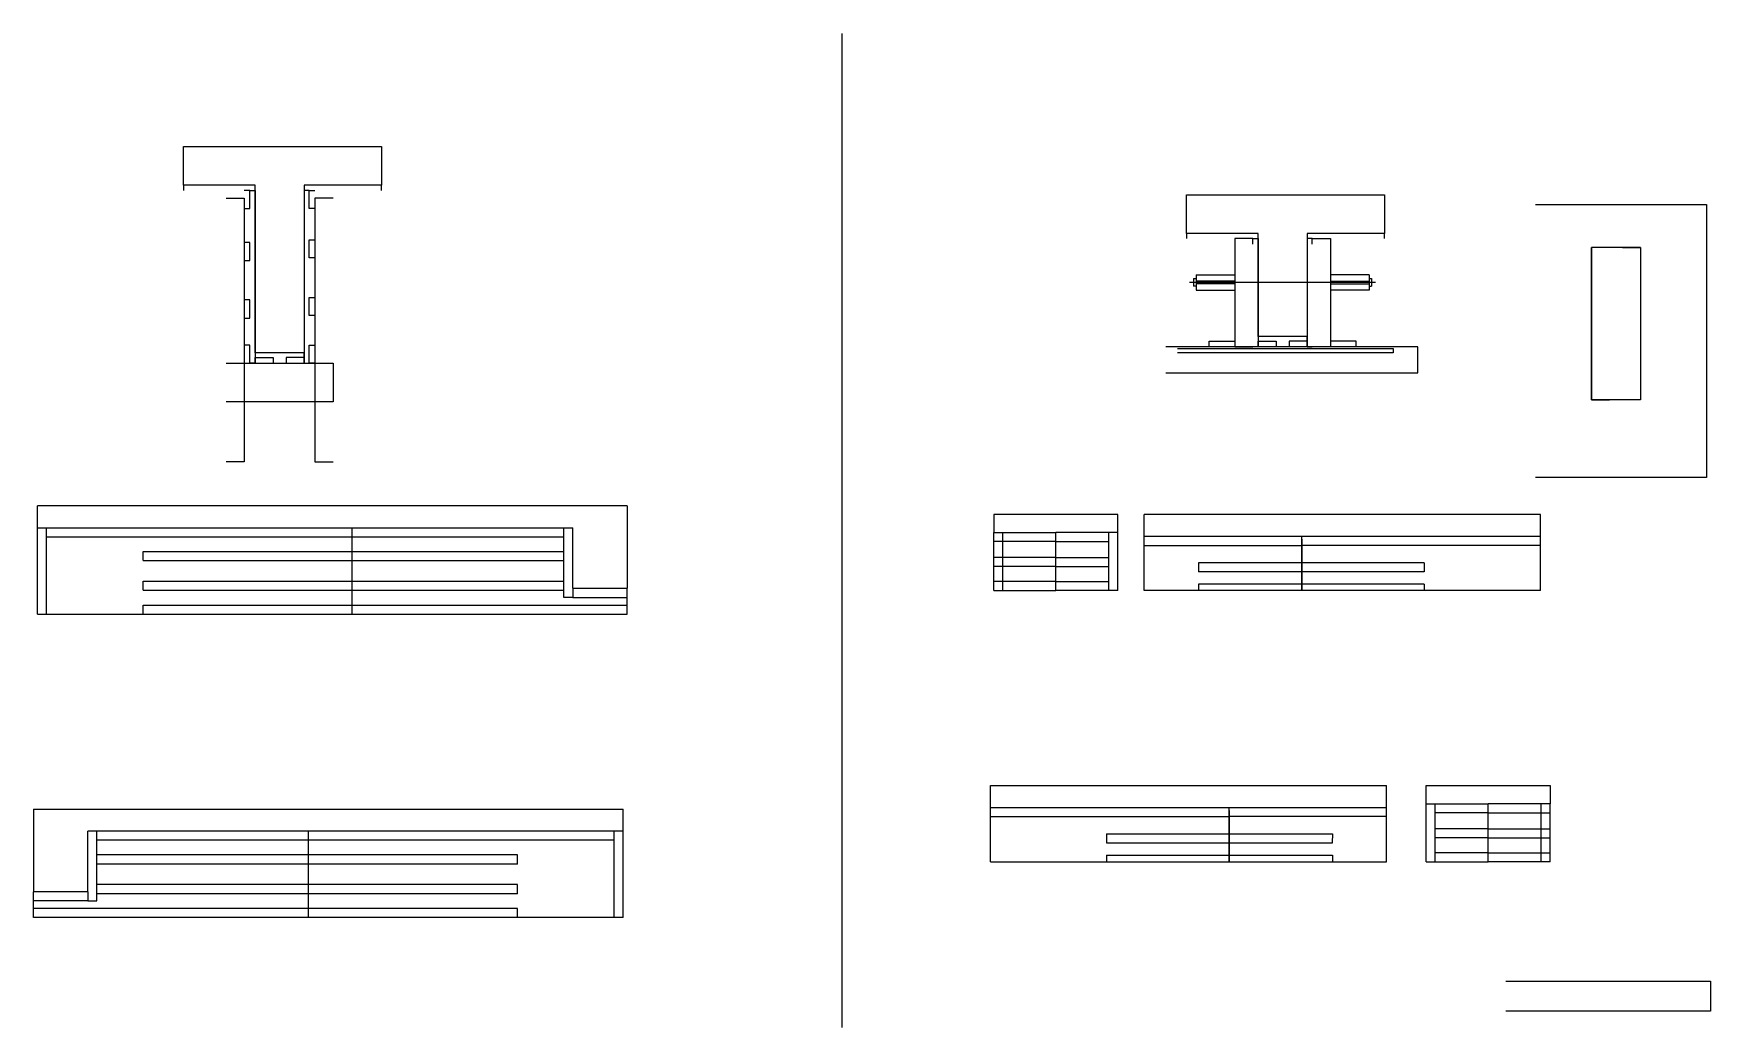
# Model space of a CAD drawing. Header units: metres. Extents: x 8206 to 9506, y 6301 to 7072.
import ezdxf

# ---------------------------------------------------------------- set-up
doc = ezdxf.new("R2010")
doc.units = ezdxf.units.M
for name, color, linetype in [('barrote', 7, 'Continuous'), ('CONCRETO', 7, 'Continuous'), ('COTA', 7, 'Continuous'), ('Cotas', 7, 'Continuous'), ('Madeira', 7, 'Continuous'), ('Painéis', 7, 'Continuous'), ('SARR_2.2x7', 7, 'Continuous'), ('SARR_3.5x7', 7, 'Continuous'), ('SCO-___-LAJ', 7, 'Continuous'), ('TENSOR', 7, 'Continuous'), ('Texto Seção', 7, 'Continuous')]:
    doc.layers.add(name, color=color, linetype=linetype)

msp = doc.modelspace()

# ---------------------------------------------------------------- linework, layer by layer
at = {"color": 7, "lineweight": 25}
for p, q in [((9105.5, 6882), (9105.5, 6876)), ((9105.5, 6882), (9107.5, 6882)), ((9107.5, 6885), (9107.5, 6873)), ((9107.5, 6885), (9137.5, 6885)), ((9137.5, 6880), (9107.5, 6880)), ((9137.5, 6878), (9107.5, 6878)), ((9241.5, 6885), (9211.5, 6885)), ((9211.5, 6880), (9241.5, 6880)), ((9211.5, 6878), (9241.5, 6878)), ((9241.5, 6885), (9241.5, 6873)), ((9241.5, 6882), (9243.5, 6882)), ((9243.5, 6882), (9243.5, 6876)), ((9107.5, 6876), (9105.5, 6876)), ((9107.5, 6873), (9137.5, 6873)), ((9241.5, 6873), (9211.5, 6873)), ((9241.5, 6876), (9243.5, 6876))]:
    msp.add_line(p, q, dxfattribs=at)
at = {"layer": 'barrote', "color": 7, "lineweight": 25}
msp.add_lwpolyline([(9084, 6809), (9279.2, 6809), (9279.2, 6829), (9084, 6829)], dxfattribs=at)
at = {"layer": 'CONCRETO', "color": 7, "lineweight": 25}
for points in [[(8322.4, 6954.4), (8322.4, 6984.4), (8476, 6984.4), (8476, 6954.4), (8416, 6954.4), (8416, 6824.4), (8378, 6824.4), (8378, 6954.4)], [(9099.9, 6917), (9099.9, 6947), (9253.5, 6947), (9253.5, 6917), (9193.5, 6917), (9193.5, 6837), (9155.5, 6837), (9155.5, 6917)]]:
    msp.add_lwpolyline(points, dxfattribs=at)
at = {"layer": 'COTA', "color": 7, "lineweight": 25}
for p, q in [((8832.7, 7072), (8832.7, 6301.2)), ((8209.3, 6688.8), (8209.3, 6705.8)), ((8666.3, 6705.8), (8209.3, 6705.8)), ((8666.3, 6705.8), (8666.3, 6641.8)), ((8950.7, 6699), (8950.7, 6685)), ((9046.7, 6699), (8950.7, 6699)), ((9046.7, 6685), (9046.7, 6699)), ((9374.3, 6699), (9067.3, 6699)), ((9067.3, 6682), (9067.3, 6699)), ((9374.3, 6682), (9374.3, 6699)), ((8948, 6488.8), (9255, 6488.8)), ((8948, 6471.8), (8948, 6488.8)), ((9255, 6471.8), (9255, 6488.8)), ((9285.8, 6474.8), (9285.8, 6488.8)), ((9285.8, 6488.8), (9381.8, 6488.8)), ((9381.8, 6488.8), (9381.8, 6474.8)), ((8206.3, 6470.5), (8206.3, 6406.5)), ((8206.3, 6470.5), (8663.3, 6470.5)), ((8663.3, 6453.5), (8663.3, 6470.5))]:
    msp.add_line(p, q, dxfattribs=at)
at = {"layer": 'Cotas', "color": 7, "lineweight": 25}
msp.add_lwpolyline([(9370.6, 6939.4), (9503, 6939.4), (9503, 6727.8), (9370.6, 6727.8)], dxfattribs=at)
at = {"layer": 'Madeira', "color": 7, "lineweight": 25}
for points in [[(8369.6, 6936.4), (8374, 6936.4), (8374, 6950.4), (8369.6, 6950.4)], [(8424.4, 6936.4), (8420, 6936.4), (8420, 6950.4), (8424.4, 6950.4)], [(8369.6, 6896), (8374, 6896), (8374, 6910), (8369.6, 6910)], [(8424.4, 6898), (8420, 6898), (8420, 6912), (8424.4, 6912)], [(9151.5, 6908.6), (9151.5, 6913), (9137.5, 6913), (9137.5, 6908.6)], [(9151.5, 6913), (9137.5, 6913), (9137.5, 6829), (9151.5, 6829)], [(9197.5, 6908.6), (9197.5, 6913), (9211.5, 6913), (9211.5, 6908.6)], [(9197.5, 6913), (9211.5, 6913), (9211.5, 6829), (9197.5, 6829)], [(8369.6, 6851.4), (8374, 6851.4), (8374, 6865.4), (8369.6, 6865.4)], [(8424.4, 6853.4), (8420, 6853.4), (8420, 6867.4), (8424.4, 6867.4)], [(8369.6, 6816.4), (8374, 6816.4), (8374, 6830.4), (8369.6, 6830.4)], [(8424.4, 6816.4), (8420, 6816.4), (8420, 6830.4), (8424.4, 6830.4)], [(9117.5, 6829), (9117.5, 6833.4), (9137.5, 6833.4), (9137.5, 6829)], [(9155.5, 6829), (9155.5, 6833.4), (9169.5, 6833.4), (9169.5, 6829)], [(9193.5, 6829), (9193.5, 6833.4), (9179.5, 6833.4), (9179.5, 6829)], [(9231.5, 6829), (9231.5, 6833.4), (9211.5, 6833.4), (9211.5, 6829)], [(8378, 6816.4), (8378, 6820.8), (8392, 6820.8), (8392, 6816.4)], [(8416, 6816.4), (8416, 6820.8), (8402, 6820.8), (8402, 6816.4)]]:
    msp.add_lwpolyline(points, dxfattribs=at)
at = {"layer": 'Painéis', "color": 7, "lineweight": 25}
for p, q in [((9452, 6906), (9414, 6906)), ((9414, 6788), (9414, 6906)), ((9452, 6906), (9452, 6788)), ((9452, 6788), (9414, 6788)), ((8209.3, 6688.8), (8624.3, 6688.8)), ((8209.3, 6621.8), (8209.3, 6688.8)), ((8453.3, 6621.8), (8453.3, 6688.8)), ((8624.3, 6641.8), (8624.3, 6688.8)), ((8950.7, 6685), (8998.7, 6685)), ((8950.7, 6640), (8950.7, 6685)), ((9046.7, 6685), (8998.7, 6685)), ((8998.7, 6640), (8998.7, 6685)), ((8998.7, 6640), (8998.7, 6685)), ((9046.7, 6640), (9046.7, 6685)), ((9374.3, 6682), (9067.3, 6682)), ((9067.3, 6640), (9067.3, 6682)), ((9189.3, 6640), (9189.3, 6682)), ((9374.3, 6640), (9374.3, 6682)), ((8624.3, 6641.8), (8666.3, 6641.8)), ((8666.3, 6621.8), (8666.3, 6641.8)), ((8950.7, 6640), (8998.7, 6640)), ((9046.7, 6640), (8998.7, 6640)), ((9374.3, 6640), (9067.3, 6640)), ((8209.3, 6621.8), (8666.3, 6621.8)), ((9285.8, 6474.8), (9333.8, 6474.8)), ((9285.8, 6429.8), (9285.8, 6474.8)), ((9333.8, 6429.8), (9333.8, 6474.8)), ((9381.8, 6474.8), (9333.8, 6474.8)), ((9333.8, 6429.8), (9333.8, 6474.8)), ((9381.8, 6429.8), (9381.8, 6474.8)), ((8948, 6471.8), (9255, 6471.8)), ((8948, 6429.8), (8948, 6471.8)), ((9133, 6429.8), (9133, 6471.8)), ((9255, 6429.8), (9255, 6471.8)), ((8663.3, 6453.5), (8248.3, 6453.5)), ((8248.3, 6406.5), (8248.3, 6453.5)), ((8419.3, 6386.5), (8419.3, 6453.5)), ((8663.3, 6386.5), (8663.3, 6453.5)), ((8948, 6429.8), (9255, 6429.8)), ((9285.8, 6429.8), (9333.8, 6429.8)), ((9381.8, 6429.8), (9333.8, 6429.8)), ((8206.3, 6386.5), (8206.3, 6406.5)), ((8248.3, 6406.5), (8206.3, 6406.5)), ((8663.3, 6386.5), (8206.3, 6386.5))]:
    msp.add_line(p, q, dxfattribs=at)
for points in [[(8378, 6950.4), (8378, 6954.4), (8322.4, 6954.4), (8322.4, 6950.4)], [(8374, 6950.4), (8378, 6950.4), (8378, 6816.4), (8374, 6816.4)], [(8476, 6950.4), (8476, 6954.4), (8416, 6954.4), (8416, 6950.4)], [(8420, 6950.4), (8416, 6950.4), (8416, 6816.4), (8420, 6816.4)], [(9155.5, 6913), (9155.5, 6917), (9099.9, 6917), (9099.9, 6913)], [(9253.5, 6913), (9253.5, 6917), (9193.5, 6917), (9193.5, 6913)], [(9151.5, 6913), (9155.5, 6913), (9155.5, 6829), (9151.5, 6829)], [(9197.5, 6913), (9193.5, 6913), (9193.5, 6829), (9197.5, 6829)], [(9193.5, 6833.4), (9193.5, 6837), (9155.5, 6837), (9155.5, 6833.4)], [(8416, 6820.8), (8416, 6824.4), (8378, 6824.4), (8378, 6820.8)]]:
    msp.add_lwpolyline(points, dxfattribs=at)
at = {"layer": 'SARR_2.2x7', "color": 7, "lineweight": 25}
for p, q in [((8216.2, 6621.8), (8216.2, 6688.8)), ((8216.2, 6681.8), (8453.3, 6681.8)), ((8453.3, 6681.8), (8617.3, 6681.8)), ((8617.3, 6634.8), (8617.3, 6688.8)), ((8957.7, 6640), (8957.7, 6685)), ((9039.7, 6640), (9039.7, 6685)), ((8291.3, 6670.3), (8453.3, 6670.3)), ((8291.3, 6663.3), (8291.3, 6670.3)), ((8453.3, 6670.3), (8617.3, 6670.3)), ((8998.7, 6678), (8950.7, 6678)), ((8998.7, 6678), (9039.7, 6678)), ((9067.3, 6675), (9189.3, 6675)), ((9374.3, 6675), (9189.3, 6675)), ((8291.3, 6663.3), (8453.3, 6663.3)), ((8453.3, 6663.3), (8617.3, 6663.3)), ((8998.7, 6665.7), (8950.7, 6665.7)), ((8998.7, 6658.7), (8950.7, 6658.7)), ((8998.7, 6665.7), (9039.7, 6665.7)), ((8998.7, 6658.7), (9039.7, 6658.7)), ((9189.3, 6661.6), (9109.2, 6661.6)), ((9109.2, 6661.6), (9109.3, 6654.7)), ((9284.3, 6661.6), (9189.3, 6661.6)), ((9284.3, 6661.6), (9284.3, 6654.7)), ((8291.3, 6647.3), (8453.3, 6647.3)), ((8291.3, 6640.3), (8291.3, 6647.3)), ((8453.3, 6647.3), (8617.3, 6647.3)), ((8998.7, 6647), (8950.7, 6647)), ((8998.7, 6647), (9039.7, 6647)), ((9189.3, 6654.6), (9109.2, 6654.6)), ((9189.3, 6645), (9109.2, 6645)), ((9109.2, 6645), (9109.2, 6640)), ((9284.3, 6654.6), (9189.3, 6654.6)), ((9284.3, 6645), (9189.3, 6645)), ((9284.3, 6645), (9284.3, 6640)), ((8291.3, 6640.3), (8453.3, 6640.3)), ((8453.3, 6640.3), (8617.3, 6640.3)), ((8624.3, 6634.8), (8617.3, 6634.8)), ((8624.3, 6641.8), (8624.3, 6634.8)), ((8624.3, 6634.8), (8666.3, 6634.8)), ((8291.3, 6628.8), (8453.3, 6628.8)), ((8291.3, 6621.8), (8291.3, 6628.8)), ((8453.3, 6628.8), (8666.3, 6628.8)), ((9292.8, 6429.8), (9292.8, 6474.8)), ((9374.8, 6429.8), (9374.8, 6474.8)), ((8948, 6464.8), (9133, 6464.8)), ((9255, 6464.8), (9133, 6464.8)), ((9333.8, 6467.8), (9292.7, 6467.8)), ((9333.8, 6467.8), (9381.8, 6467.8)), ((8255.3, 6399.5), (8255.3, 6453.5)), ((8656.3, 6386.5), (8656.3, 6453.5)), ((9038, 6451.4), (9133, 6451.4)), ((9038, 6451.4), (9038, 6444.5)), ((9133, 6451.4), (9213.1, 6451.4)), ((9213.1, 6451.4), (9213, 6444.5)), ((9333.8, 6455.4), (9292.7, 6455.4)), ((9333.8, 6448.4), (9292.7, 6448.4)), ((9333.8, 6455.4), (9381.8, 6455.4)), ((9333.8, 6448.4), (9381.8, 6448.4)), ((8419.3, 6446.5), (8255.3, 6446.5)), ((8419.3, 6435), (8255.3, 6435)), ((8656.3, 6446.5), (8419.3, 6446.5)), ((8581.3, 6435), (8419.3, 6435)), ((8581.3, 6428), (8581.3, 6435)), ((9038, 6444.4), (9133, 6444.4)), ((9038, 6434.8), (9133, 6434.8)), ((9038, 6434.8), (9038, 6429.8)), ((9133, 6444.4), (9213.1, 6444.4)), ((9133, 6434.8), (9213.1, 6434.8)), ((9213.1, 6434.8), (9213.1, 6429.8)), ((9333.8, 6436.8), (9292.7, 6436.8)), ((9333.8, 6436.8), (9381.8, 6436.8)), ((8419.3, 6428), (8255.3, 6428)), ((8581.3, 6428), (8419.3, 6428)), ((8419.3, 6412), (8255.3, 6412)), ((8581.3, 6412), (8419.3, 6412)), ((8581.3, 6405), (8581.3, 6412)), ((8248.3, 6399.5), (8206.3, 6399.5)), ((8248.3, 6406.5), (8248.3, 6399.5)), ((8248.3, 6399.5), (8255.3, 6399.5)), ((8419.3, 6405), (8255.3, 6405)), ((8581.3, 6405), (8419.3, 6405)), ((8419.3, 6393.5), (8206.3, 6393.5)), ((8581.3, 6393.5), (8419.3, 6393.5)), ((8581.3, 6386.5), (8581.3, 6393.5))]:
    msp.add_line(p, q, dxfattribs=at)
for points in [[(9428, 6906), (9414, 6906), (9414, 6788), (9428, 6788)], [(9438, 6906), (9452, 6906), (9452, 6788), (9438, 6788)]]:
    msp.add_lwpolyline(points, dxfattribs=at)
at = {"layer": 'SARR_3.5x7', "color": 7, "lineweight": 25}
for p, q in [((9189.3, 6679.8), (9189.3, 6640)), ((9133, 6469.6), (9133, 6429.8))]:
    msp.add_line(p, q, dxfattribs=at)
for points in [[(8355.6, 6944.4), (8369.6, 6944.4), (8369.6, 6739.9), (8355.6, 6739.9)], [(8438.4, 6944.4), (8424.4, 6944.4), (8424.4, 6739.9), (8438.4, 6739.9)], [(8355.6, 6816.4), (8438.4, 6816.4), (8438.4, 6786.3), (8355.6, 6786.3)]]:
    msp.add_lwpolyline(points, dxfattribs=at)
at = {"layer": 'SCO-___-LAJ', "color": 7, "lineweight": 25}
msp.add_lwpolyline([(9093, 6827.7), (9260.3, 6827.7), (9260.3, 6824.5), (9093, 6824.5)], dxfattribs=at)
at = {"layer": 'TENSOR', "color": 7, "lineweight": 25}
msp.add_line((9246.5, 6879), (9102.2, 6879), dxfattribs=at)
at = {"layer": 'Texto Seção', "color": 7, "lineweight": 25}
msp.add_lwpolyline([(9347.5, 6337.2), (9506.2, 6337.2), (9506.2, 6314), (9347.5, 6314)], dxfattribs=at)

doc.saveas('drawing.dxf')
